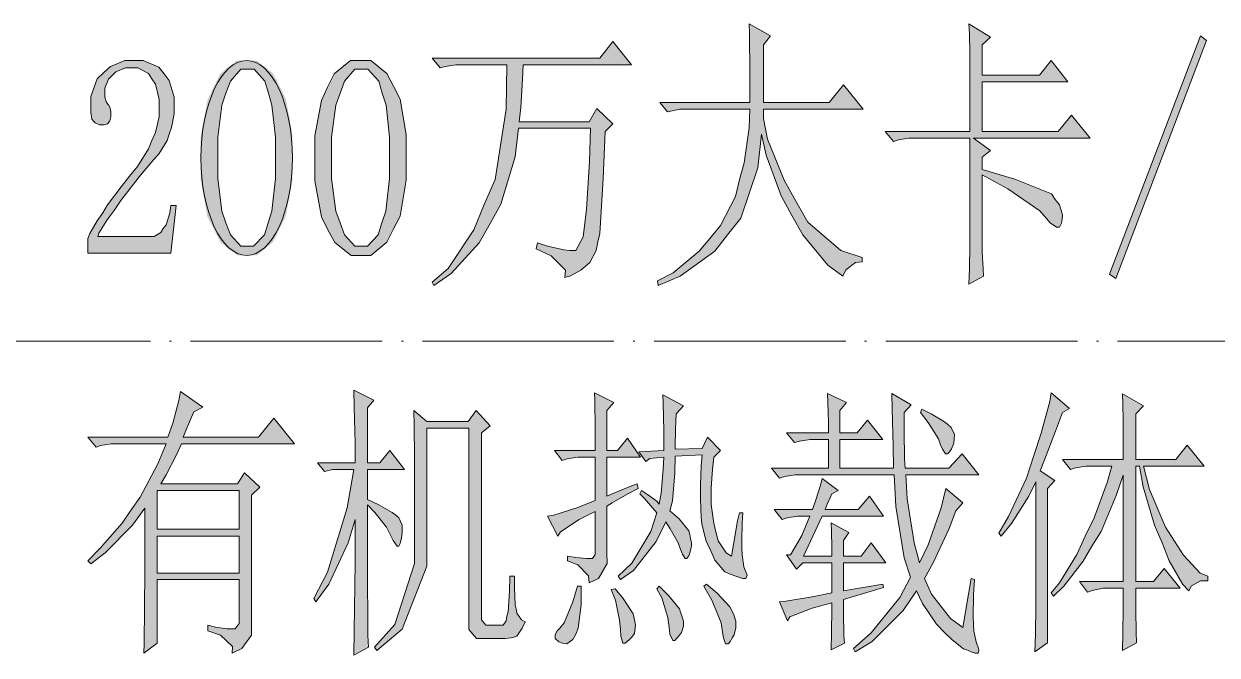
# Model space of a CAD drawing. Header units: millimetres. Extents: x 261 to 114907, y 32 to 1998430.
# Drawn here: x 70675 to 71921, y 1984994 to 1985653 of the extents above; entities that cross this region are included whole.
import ezdxf

# ---------------------------------------------------------------- set-up
doc = ezdxf.new("R2010")
doc.units = ezdxf.units.MM

msp = doc.modelspace()

# ---------------------------------------------------------------- hatches: boundary and pattern name
h = msp.add_hatch(color=0)
h.dxf.hatch_style = 2
h.paths.add_polyline_path([(71433.4, 1985570.8), (71433.4, 1985601.4), (71433, 1985642.7), (71432.5, 1985653.1), (71454.9, 1985640.6), (71447.6, 1985631.1), (71447.6, 1985570.8), (71516.1, 1985570.8), (71531.2, 1985589.3), (71551.5, 1985563.9), (71447.6, 1985563.9), (71447.6, 1985554.4), (71451.9, 1985532.8), (71469.1, 1985489.8), (71481.2, 1985467.8), (71493.7, 1985445.8), (71528.2, 1985416.5), (71550.6, 1985409.2), (71550.6, 1985404.4), (71543.7, 1985404), (71533.4, 1985396.2), (71530.3, 1985389.4), (71514.8, 1985401), (71488.5, 1985432.9), (71477.3, 1985453.1), (71466.1, 1985473.4), (71450.2, 1985516), (71445.4, 1985538), (71441.6, 1985502.7), (71423.9, 1985450.1), (71410.1, 1985432.9), (71396.8, 1985415.6), (71360.6, 1985389.4), (71337.7, 1985379.9), (71336.9, 1985384.6), (71353.2, 1985393.2), (71380.4, 1985415.6), (71391.6, 1985429), (71402.8, 1985442.4), (71418.3, 1985472.9), (71422.6, 1985490.6), (71427.3, 1985507.9), (71432.5, 1985544.5), (71433.4, 1985563.9), (71360.1, 1985563.9), (71347.2, 1985561.3), (71339.4, 1985570.8)])
h = msp.add_hatch(color=0)
h.dxf.hatch_style = 2
h.paths.add_polyline_path([(71662.2, 1985381.2), (71662.6, 1985397.1), (71663.1, 1985422.1), (71663.1, 1985431.1), (71663.1, 1985533.7), (71605.3, 1985533.7), (71599.3, 1985533.7), (71588.5, 1985532), (71583.3, 1985530.3), (71574.7, 1985540.6), (71663.1, 1985540.6), (71663.1, 1985613.9), (71663.1, 1985622.9), (71662.6, 1985642.7), (71662.2, 1985653.1), (71684.6, 1985639.3), (71676, 1985631.1), (71676, 1985599.6), (71735.9, 1985599.6), (71748, 1985614.7), (71765.6, 1985592.7), (71676, 1985592.7), (71676, 1985540.6), (71755.3, 1985540.6), (71769.1, 1985557.8), (71788.9, 1985533.7), (71666.9, 1985533.7), (71684.6, 1985520.8), (71676, 1985513.9), (71676, 1985501), (71710, 1985491), (71748.4, 1985475.5), (71752.3, 1985469.5), (71756.6, 1985463.9), (71760, 1985453.6), (71759.6, 1985449.2), (71758.7, 1985444.9), (71756.6, 1985440.6), (71755.3, 1985440.6), (71753.6, 1985440.6), (71747.1, 1985445.4), (71743.2, 1985449.7), (71736.3, 1985457.9), (71702.7, 1985480.7), (71676, 1985495.4), (71676, 1985425.5), (71676, 1985414.8), (71676.9, 1985397.1), (71677.3, 1985389.4)])
h = msp.add_hatch(color=0)
h.dxf.hatch_style = 2
h.paths.add_polyline_path([(71815.6, 1985387.2), (71809.1, 1985391.5), (71903.9, 1985640.6), (71910.4, 1985635.8)])
h = msp.add_hatch(color=0)
h.dxf.hatch_style = 2
h.paths.add_polyline_path([(71282.1, 1985540.6), (71280, 1985491.5), (71276.5, 1985434.2), (71274.4, 1985425.5), (71272.7, 1985416.5), (71266.2, 1985404), (71261.4, 1985399.7), (71256.7, 1985395.8), (71245.9, 1985389.8), (71239.9, 1985388.1), (71240.8, 1985395.8), (71225.7, 1985410.9), (71210.2, 1985418.2), (71211.5, 1985424.3), (71221.8, 1985420.8), (71239, 1985416.9), (71245.1, 1985416.5), (71251.5, 1985416.5), (71259.3, 1985430.7), (71261, 1985444.9), (71262.7, 1985459.6), (71265.8, 1985509.1), (71267, 1985544.1), (71191.6, 1985544.1), (71188.2, 1985514.3), (71173.1, 1985464.8), (71161.9, 1985444.5), (71150.7, 1985424.3), (71121.4, 1985392.4), (71103.3, 1985379.9), (71101.6, 1985383.3), (71118, 1985397.5), (71145.1, 1985438), (71155.9, 1985464.3), (71167.1, 1985490.6), (71178.7, 1985563.9), (71179.6, 1985610.4), (71132.2, 1985610.4), (71126.1, 1985610.4), (71114.9, 1985608.7), (71109.8, 1985607), (71101.6, 1985617.3), (71276.5, 1985617.3), (71290.3, 1985634.5), (71309.7, 1985610.4), (71196.4, 1985610.4), (71195.9, 1985595.3), (71194.2, 1985565.6), (71192.5, 1985550.9), (71265.3, 1985550.9), (71273.5, 1985564.7), (71290.3, 1985548.8)])
h = msp.add_hatch(color=0)
h.dxf.hatch_style = 2
h.paths.add_polyline_path([(70816.3, 1985563.9), (70816.3, 1985574.2), (70812.4, 1985590.2), (70808.6, 1985595.8), (70805.1, 1985601.4), (70793.9, 1985607), (70786.6, 1985607), (70781, 1985607), (70771.1, 1985603.1), (70767.2, 1985599.2), (70763.3, 1985595.3), (70759.4, 1985585.8), (70759.4, 1985580.2), (70759.4, 1985576.4), (70761.2, 1985570.8), (70763.3, 1985568.6), (70764.6, 1985566), (70765.9, 1985561.3), (70765.9, 1985559.1), (70765.9, 1985556.1), (70764.6, 1985551.8), (70763.7, 1985550.5), (70762.4, 1985548.8), (70759, 1985547.5), (70756.8, 1985547.5), (70753.8, 1985547.5), (70749.5, 1985549.7), (70747.8, 1985551.4), (70746.1, 1985553.5), (70744.8, 1985560.4), (70744.8, 1985564.7), (70744.8, 1985577.2), (70751.7, 1985595.8), (70758.6, 1985602.2), (70765.5, 1985608.7), (70780.5, 1985614.7), (70788.3, 1985614.7), (70799.5, 1985614.7), (70815.9, 1985607.8), (70821.5, 1985600.9), (70826.7, 1985594), (70831.8, 1985576.4), (70831.8, 1985566), (70831.8, 1985559.1), (70829.2, 1985544.9), (70826.7, 1985538), (70824.5, 1985531.1), (70816.3, 1985517.8), (70810.7, 1985511.3), (70796.9, 1985494.9), (70776.2, 1985468.6), (70769.3, 1985458.3), (70762, 1985448.4), (70753.4, 1985434.6), (70752.1, 1985431.1), (70806.8, 1985431.1), (70811.1, 1985431.1), (70818, 1985435), (70820.6, 1985439.3), (70823.6, 1985443.2), (70827.5, 1985455.7), (70828.4, 1985463.5), (70834, 1985463.5), (70828.4, 1985413.5), (70741.8, 1985413.5), (70741.8, 1985429), (70743.9, 1985434.2), (70751.7, 1985447.5), (70757.3, 1985455.7), (70762.4, 1985463.9), (70776.7, 1985482.9), (70785.3, 1985494.1), (70793.5, 1985504), (70805.1, 1985522.5), (70808.6, 1985531.1), (70812.4, 1985539.7), (70816.3, 1985556.1)])
h = msp.add_hatch(color=0)
h.paths.add_polyline_path([(70908.1, 1985411.3), (70897.8, 1985411.3), (70880.5, 1985424.7), (70873.6, 1985438), (70866.7, 1985451.4), (70859.8, 1985489.3), (70859.8, 1985513.9), (70859.8, 1985536.3), (70866.7, 1985572.9), (70873.2, 1985587.1), (70880.1, 1985600.9), (70897.3, 1985614.7), (70908.1, 1985614.7), (70918.4, 1985614.7), (70935.2, 1985601.4), (70942.1, 1985588), (70948.6, 1985574.6), (70955.5, 1985537.6), (70955.5, 1985513.9), (70955.5, 1985489.8), (70948.6, 1985452.3), (70942.1, 1985438.9), (70935.2, 1985425.1), (70918.4, 1985411.3)])
h.paths.add_polyline_path([(70908.1, 1985605.7), (70901.6, 1985605.7), (70890.9, 1985593.2), (70886.1, 1985580.7), (70881.8, 1985568.2), (70877.5, 1985534.6), (70877.5, 1985513.9), (70877.5, 1985491.5), (70881.8, 1985457.4), (70886.1, 1985445.4), (70890.9, 1985432.9), (70901.6, 1985420.8), (70908.1, 1985420.8), (70915, 1985420.8), (70926.2, 1985432.9), (70930.1, 1985445.4), (70933.9, 1985457.4), (70937.8, 1985491.5), (70937.8, 1985513.9), (70937.8, 1985534.6), (70933.9, 1985568.2), (70930.5, 1985580.7), (70926.6, 1985593.2), (70915.4, 1985605.7)])
h = msp.add_hatch(color=0)
h.paths.add_polyline_path([(71027, 1985411.3), (71016.7, 1985411.3), (70999.9, 1985424.7), (70992.6, 1985438), (70985.7, 1985451.4), (70978.8, 1985489.3), (70978.8, 1985513.9), (70978.8, 1985536.3), (70985.7, 1985572.9), (70992.1, 1985587.1), (70999, 1985600.9), (71016.3, 1985614.7), (71027, 1985614.7), (71037.4, 1985614.7), (71054.2, 1985601.4), (71061.1, 1985588), (71068, 1985574.6), (71074.4, 1985537.6), (71074.4, 1985513.9), (71074.4, 1985489.8), (71068, 1985452.3), (71061.1, 1985438.9), (71054.2, 1985425.1), (71037.4, 1985411.3)])
h.paths.add_polyline_path([(71027, 1985605.7), (71020.6, 1985605.7), (71009.8, 1985593.2), (71005.5, 1985580.7), (71000.7, 1985568.2), (70996.4, 1985534.6), (70996.4, 1985513.9), (70996.4, 1985491.5), (71000.7, 1985457.4), (71005.5, 1985445.4), (71009.8, 1985432.9), (71020.6, 1985420.8), (71027, 1985420.8), (71033.9, 1985420.8), (71045.1, 1985432.9), (71049, 1985445.4), (71052.9, 1985457.4), (71056.8, 1985491.5), (71056.8, 1985513.9), (71056.8, 1985534.6), (71053.3, 1985568.2), (71049.4, 1985580.7), (71045.6, 1985593.2), (71034.4, 1985605.7)])
h = msp.add_hatch(color=0)
h.paths.add_polyline_path([(70867.2, 1985025.2), (70875.3, 1985023.1), (70887.4, 1985021.3), (70891.7, 1985021.3), (70895.6, 1985021.3), (70899.9, 1985026.9), (70899.9, 1985032.1), (70899.9, 1985072.6), (70814.2, 1985072.6), (70814.2, 1985006.3), (70800.4, 1984995.9), (70800.8, 1985005.8), (70801.2, 1985081.2), (70801.2, 1985147.2), (70788.3, 1985129.5), (70759.9, 1985100.6), (70744.8, 1985089), (70741.8, 1985092.4), (70754.7, 1985105.4), (70777.5, 1985131.7), (70787, 1985145.5), (70796.5, 1985158.8), (70815, 1985193.7), (70823.6, 1985214.4), (70772.4, 1985214.4), (70766.3, 1985214.4), (70755.1, 1985212.7), (70750.4, 1985211), (70741.8, 1985221.3), (70825.4, 1985221.3), (70830.5, 1985235.9), (70837, 1985259.6), (70838.7, 1985269.1), (70862, 1985252.8), (70852.5, 1985248), (70849.1, 1985239.8), (70843.5, 1985226.5), (70841.3, 1985221.3), (70920.2, 1985221.3), (70936.1, 1985241.1), (70957.6, 1985214.4), (70839.6, 1985214.4), (70834.4, 1985202.8), (70823.6, 1985182.1), (70818, 1985172.6), (70898.2, 1985172.6), (70905.5, 1985184.2), (70921.5, 1985169.2), (70912.8, 1985161), (70912.8, 1985023.9), (70912.8, 1985014.5), (70902.5, 1985000.7), (70892.6, 1984995.9), (70893, 1985002.8), (70880.5, 1985014.5), (70867.2, 1985019.2)])
h.paths.add_polyline_path([(70814.2, 1985165.7), (70814.2, 1985125.2), (70899.9, 1985125.2), (70899.9, 1985165.7)])
h.paths.add_polyline_path([(70814.2, 1985117.9), (70814.2, 1985079.5), (70899.9, 1985079.5), (70899.9, 1985117.9)])
h = msp.add_hatch(color=0)
h.dxf.hatch_style = 2
h.paths.add_polyline_path([(71033.9, 1985150.6), (71033.9, 1985089), (71034.4, 1985014.5), (71034.8, 1985002), (71019.7, 1984993.8), (71020.1, 1985019.2), (71021, 1985090.3), (71021, 1985135.5), (71013.7, 1985111), (70993.4, 1985067.9), (70980.1, 1985049.4), (70977.9, 1985052.8), (70992.1, 1985080.4), (71012.8, 1985147.6), (71019.7, 1985187.7), (70997.7, 1985187.7), (70989.1, 1985185.5), (70981.8, 1985194.6), (71021, 1985194.6), (71021, 1985215.3), (71020.1, 1985252.8), (71019.7, 1985270.4), (71040.4, 1985260.1), (71033.9, 1985251.9), (71033.9, 1985194.6), (71046.8, 1985194.6), (71057.2, 1985207.5), (71072.7, 1985187.7), (71033.9, 1985187.7), (71033.9, 1985156.2), (71045.1, 1985151.1), (71059.8, 1985142.9), (71063.2, 1985140.3), (71066.7, 1985137.3), (71070.1, 1985129.5), (71070.1, 1985125.2), (71070.1, 1985122.2), (71069.3, 1985116.1), (71068.8, 1985113.6), (71068, 1985110.5), (71066.7, 1985107.5), (71064.9, 1985107.5), (71060.6, 1985113.6), (71058.1, 1985119.2), (71053.7, 1985127.4), (71041.7, 1985142.9)])
h = msp.add_hatch(color=0)
h.dxf.hatch_style = 2
h.paths.add_polyline_path([(71271.8, 1985207.5), (71271.8, 1985229.9), (71271.4, 1985260.5), (71270.9, 1985267.8), (71291.2, 1985257.5), (71283.9, 1985249.3), (71283.9, 1985207.5), (71295.1, 1985207.5), (71305.4, 1985220.4), (71319.2, 1985200.6), (71283.9, 1985200.6), (71283.9, 1985159.7), (71289.5, 1985162.3), (71305.4, 1985168.7), (71315.7, 1985172.6), (71316.6, 1985167.9), (71305.8, 1985162.3), (71289.5, 1985152.8), (71283.9, 1985149.3), (71283.9, 1985100.6), (71284.3, 1985089.4), (71275.2, 1985073.9), (71265.3, 1985069.2), (71264.9, 1985076.5), (71253.7, 1985088.1), (71242.9, 1985092.4), (71242.9, 1985097.2), (71251.5, 1985095.9), (71262.7, 1985094.6), (71265.8, 1985094.6), (71268.8, 1985094.6), (71271.8, 1985098.9), (71271.8, 1985102.8), (71271.8, 1985143.7), (71255, 1985135.5), (71235.6, 1985122.6), (71232.6, 1985117.9), (71221.8, 1985139), (71228.7, 1985139.8), (71253.7, 1985148), (71271.8, 1985155.4), (71271.8, 1985200.6), (71259.7, 1985200.6), (71253.7, 1985200.6), (71242.5, 1985198.9), (71237.3, 1985197.2), (71229.1, 1985207.5)])
h = msp.add_hatch(color=0)
h.dxf.hatch_style = 2
h.paths.add_polyline_path([(71317.5, 1985206.2), (71343.3, 1985207.5), (71343.3, 1985227.8), (71342.9, 1985257.1), (71342.5, 1985265.7), (71364, 1985254), (71356.2, 1985245.9), (71355.8, 1985229.9), (71355.4, 1985211.4), (71355.4, 1985208.8), (71383.4, 1985209.7), (71389, 1985221.3), (71402.8, 1985207.5), (71395.5, 1985200.6), (71394.2, 1985188.1), (71392.9, 1985168.3), (71392.9, 1985161), (71392.9, 1985151.1), (71395.5, 1985131.7), (71397.6, 1985122.6), (71400.2, 1985113.1), (71408.4, 1985100.6), (71414, 1985097.2), (71416.6, 1985111.4), (71420.5, 1985134.2), (71422.6, 1985142.4), (71426.1, 1985142.4), (71425.2, 1985131.2), (71424.8, 1985113.1), (71424.8, 1985105.8), (71425.2, 1985098.5), (71426.9, 1985086), (71429.1, 1985080.8), (71430.4, 1985077.4), (71429.1, 1985073.9), (71426.1, 1985073.9), (71418.7, 1985076.1), (71412.7, 1985078.2), (71407.1, 1985080.8), (71396.8, 1985092.9), (71392.4, 1985102.8), (71387.7, 1985112.7), (71383, 1985130.4), (71382.5, 1985138.1), (71382.1, 1985146.3), (71381.7, 1985157.9), (71381.7, 1985162.3), (71381.7, 1985171.3), (71382.5, 1985191.6), (71383.4, 1985202.8), (71355.4, 1985201.5), (71355, 1985183.8), (71352.4, 1985154.9), (71349.8, 1985144.6), (71359.3, 1985136), (71369.6, 1985123.5), (71370.5, 1985119.6), (71371.3, 1985115.7), (71372.2, 1985111), (71372.2, 1985109.7), (71372.2, 1985108), (71371.3, 1985103.2), (71370.5, 1985100.6), (71369.6, 1985097.6), (71367.5, 1985094.6), (71365.7, 1985094.6), (71363.1, 1985099.3), (71361, 1985104.1), (71358.4, 1985111), (71350.2, 1985125.6), (71345.5, 1985133), (71335.6, 1985112.3), (71311.9, 1985082.1), (71298.1, 1985072.6), (71295.9, 1985076.1), (71310.1, 1985089.9), (71330, 1985123), (71336, 1985142.4), (71331.7, 1985147.6), (71323.1, 1985157.5), (71318.3, 1985162.3), (71320.1, 1985165.7), (71326.5, 1985161.4), (71336, 1985154.5), (71338.6, 1985151.5), (71340.7, 1985163.1), (71342.9, 1985187.7), (71343.3, 1985200.6), (71328.7, 1985199.3), (71324.8, 1985195.9)])
h = msp.add_hatch(color=0)
h.dxf.hatch_style = 2
h.paths.add_polyline_path([(71514.4, 1985267), (71534.2, 1985257.5), (71527.3, 1985249.3), (71527.3, 1985226), (71545.4, 1985226), (71556.2, 1985239), (71572.1, 1985219.1), (71527.3, 1985219.1), (71527.3, 1985189), (71583.3, 1985189), (71582.9, 1985212.2), (71582, 1985251), (71581.6, 1985267), (71601.9, 1985255.3), (71594.5, 1985247.1), (71594.5, 1985227.8), (71595, 1985198.9), (71595.4, 1985189), (71641.1, 1985189), (71654.9, 1985204.1), (71672.5, 1985182.1), (71596.3, 1985182.1), (71597.6, 1985157.1), (71604.9, 1985111), (71610.5, 1985090.3), (71619.5, 1985108.8), (71633.3, 1985147.6), (71638.1, 1985167.9), (71655.7, 1985152.8), (71648.4, 1985144.6), (71641.5, 1985126.1), (71625.1, 1985090.7), (71615.7, 1985073.9), (71623, 1985057.5), (71642.8, 1985032.1), (71655.7, 1985022.6), (71664.4, 1985073.9), (71667.8, 1985072.6), (71666.9, 1985057.1), (71666.5, 1985033.8), (71666.9, 1985026.1), (71667.4, 1985018.8), (71670, 1985006.3), (71671.7, 1985002), (71672.5, 1984998.9), (71671.7, 1984995.9), (71670, 1984995.9), (71668.7, 1984995.9), (71664.4, 1984997.2), (71660.5, 1984998.9), (71656.6, 1985000.2), (71644.5, 1985009.7), (71636.3, 1985017.9), (71628.2, 1985026.1), (71613.5, 1985047.6), (71607.5, 1985061), (71593.3, 1985040.3), (71560.9, 1985008), (71543.3, 1984997.2), (71541.5, 1985000.7), (71560.1, 1985017), (71589.8, 1985054.1), (71601, 1985075.2), (71594.5, 1985095.5), (71585.9, 1985148.9), (71584.2, 1985182.1), (71486.8, 1985182.1), (71480.8, 1985182.1), (71469.6, 1985180.4), (71464.4, 1985178.6), (71455.8, 1985189), (71515.3, 1985189), (71515.3, 1985219.1), (71502.3, 1985219.1), (71496.3, 1985219.1), (71485.1, 1985217.4), (71479.9, 1985215.7), (71471.7, 1985226), (71515.3, 1985226), (71515.3, 1985237.2), (71514.8, 1985257.5)])
h = msp.add_hatch(color=0)
h.dxf.hatch_style = 2
h.paths.add_polyline_path([(71731.1, 1984997.2), (71731.6, 1985015.7), (71732, 1985044.6), (71732, 1985055.4), (71732, 1985174.8), (71724.7, 1985159.7), (71706.6, 1985131.2), (71695.8, 1985117.9), (71693.2, 1985121.3), (71703.6, 1985138.6), (71722.1, 1985178.6), (71729.9, 1985202.3), (71737.6, 1985225.6), (71746.7, 1985258.8), (71748, 1985267.8), (71767.3, 1985251.5), (71760, 1985247.1), (71752.7, 1985227.8), (71741.1, 1985197.6), (71736.7, 1985186.4), (71751.8, 1985176), (71744.1, 1985167.9), (71744.1, 1985006.7)])
h = msp.add_hatch(color=0)
h.dxf.hatch_style = 2
h.paths.add_polyline_path([(71836.3, 1985051.9), (71836.3, 1985040.7), (71836.7, 1985017.9), (71837.2, 1985006.7), (71822.5, 1984998.5), (71822.9, 1985017), (71823.4, 1985042), (71823.4, 1985048.1), (71823.4, 1985063.6), (71808.3, 1985063.6), (71802.2, 1985063.6), (71791, 1985061.4), (71785.9, 1985059.7), (71777.7, 1985070.5), (71823.4, 1985070.5), (71823.4, 1985181.6), (71816, 1985160.5), (71800.1, 1985123), (71790.6, 1985107.5), (71781.6, 1985092), (71761.3, 1985065.7), (71750.5, 1985055.4), (71748, 1985058.8), (71756.6, 1985069.2), (71774.7, 1985098.9), (71783.7, 1985117.9), (71792.8, 1985137.3), (71806.6, 1985173.9), (71811.3, 1985191.1), (71790.6, 1985191.1), (71784.6, 1985191.1), (71773.4, 1985189.4), (71768.2, 1985187.7), (71760, 1985198), (71823.4, 1985198), (71823.4, 1985232.9), (71823.4, 1985239), (71822.9, 1985255.8), (71822.5, 1985266.5), (71844.5, 1985254), (71836.3, 1985245.9), (71836.3, 1985198), (71878.1, 1985198), (71890.2, 1985213.1), (71907.8, 1985191.1), (71844.5, 1985191.1), (71850.9, 1985166.6), (71867.3, 1985127.4), (71876.8, 1985112.7), (71886.3, 1985098.1), (71903.5, 1985079.5), (71911.7, 1985076.1), (71911.7, 1985071.3), (71903.9, 1985071.3), (71894.5, 1985066.2), (71891.9, 1985061), (71885.4, 1985067.5), (71871.2, 1985092.4), (71863.9, 1985111), (71856.1, 1985129.5), (71844, 1985169.6), (71840.2, 1985191.1), (71836.3, 1985191.1), (71836.3, 1985070.5), (71854.8, 1985070.5), (71866, 1985084.3), (71882.8, 1985063.6), (71836.3, 1985063.6)])
h = msp.add_hatch(color=0)
h.dxf.hatch_style = 2
h.paths.add_polyline_path([(71613.1, 1985250.6), (71622.6, 1985245.9), (71635.5, 1985238.1), (71639.8, 1985235.1), (71643.7, 1985231.6), (71647.1, 1985224.3), (71646.7, 1985219.6), (71646.3, 1985215.3), (71644.1, 1985209.2), (71642.8, 1985207.5), (71641.5, 1985205.8), (71639.8, 1985204.1), (71637.6, 1985204.1), (71634.6, 1985208.8), (71632.5, 1985213.5), (71630.3, 1985219.6), (71619.5, 1985236.8), (71611.4, 1985247.1)])
h = msp.add_hatch(color=0)
h.dxf.hatch_style = 2
h.paths.add_polyline_path([(71096, 1985230.8), (71096, 1985129.5), (71096, 1985086.8), (71070.1, 1985020.9), (71043.8, 1984998.5), (71041.2, 1985002), (71062.4, 1985025.7), (71083, 1985089.4), (71083, 1985129.5), (71083, 1985185.5), (71083, 1985201), (71082.6, 1985233.4), (71082.2, 1985249.3), (71096, 1985237.7), (71139.1, 1985237.7), (71147.3, 1985249.3), (71161.9, 1985233.4), (71152.9, 1985226), (71152.9, 1985036.9), (71152.9, 1985030.8), (71157.6, 1985025.2), (71161.9, 1985025.2), (71173.1, 1985025.2), (71175.7, 1985025.2), (71178.7, 1985029.5), (71179.6, 1985034.3), (71180.9, 1985039), (71182.2, 1985060.1), (71182.6, 1985076.1), (71187.3, 1985076.1), (71187.3, 1985063.6), (71188.2, 1985046.3), (71189.1, 1985042), (71189.9, 1985037.7), (71194.7, 1985030.8), (71198.5, 1985028.7), (71195.5, 1985021.8), (71189.9, 1985013.6), (71186.9, 1985012.7), (71183.9, 1985011.9), (71177.8, 1985011), (71175.3, 1985011), (71155.4, 1985011), (71147.7, 1985011), (71139.9, 1985020.5), (71139.9, 1985029.5), (71139.9, 1985230.8)])
h = msp.add_hatch(color=0)
h.dxf.hatch_style = 2
h.paths.add_polyline_path([(71464.4, 1985049.4), (71470.9, 1985050.2), (71498.5, 1985054.5), (71519.1, 1985058.8), (71519.1, 1985090.3), (71488.5, 1985090.3), (71482.1, 1985083.4), (71471.7, 1985098.5), (71475.6, 1985098.5), (71487.7, 1985118.7), (71495.9, 1985139), (71488.5, 1985139), (71482.9, 1985139), (71472.2, 1985137.3), (71467, 1985135.5), (71458.8, 1985145.9), (71498.9, 1985145.9), (71502.3, 1985155.8), (71507.5, 1985172.2), (71508.8, 1985178.2), (71525.6, 1985165.7), (71519.1, 1985162.3), (71517.8, 1985159.7), (71514, 1985151.5), (71511.8, 1985145.9), (71546.3, 1985145.9), (71558.3, 1985159.7), (71573, 1985139), (71508.8, 1985139), (71489.4, 1985097.2), (71519.1, 1985097.2), (71519.1, 1985105.8), (71518.7, 1985123.5), (71518.3, 1985132.1), (71536.8, 1985121.8), (71531.2, 1985113.6), (71531.2, 1985097.2), (71549.7, 1985097.2), (71560.1, 1985111), (71575.2, 1985090.3), (71531.2, 1985090.3), (71531.2, 1985061), (71572.1, 1985067.9), (71573, 1985064.4), (71531.2, 1985051.9), (71531.2, 1985037.3), (71531.6, 1985014.5), (71532.1, 1985006.3), (71518.3, 1984999.4), (71518.7, 1985017.5), (71519.1, 1985042), (71519.1, 1985048.5), (71498.5, 1985042.9), (71475.2, 1985033.8), (71472.6, 1985029.5)])
h = msp.add_hatch(color=0)
h.dxf.hatch_style = 2
h.paths.add_polyline_path([(71253.3, 1985065.7), (71257.1, 1985065.7), (71257.1, 1985046.3), (71254.1, 1985021.8), (71251.5, 1985015.7), (71248.5, 1985010.1), (71242.1, 1985005.4), (71237.7, 1985006.3), (71233.9, 1985007.6), (71230, 1985011), (71230, 1985013.6), (71230, 1985015.3), (71232.1, 1985019.2), (71234.7, 1985021.8), (71239.5, 1985027.4), (71248.5, 1985049.4)])
h = msp.add_hatch(color=0)
h.dxf.hatch_style = 2
h.paths.add_polyline_path([(71292.5, 1985063.1), (71301.1, 1985052.8), (71311.4, 1985036.9), (71312.7, 1985030.8), (71314, 1985025.2), (71312.7, 1985016.2), (71310.1, 1985012.7), (71307.1, 1985009.7), (71303.2, 1985006.3), (71300.7, 1985006.3), (71298.5, 1985013.6), (71298.1, 1985020.5), (71297.2, 1985030.4), (71292.9, 1985051.1), (71288.6, 1985062.3)])
h = msp.add_hatch(color=0)
h.dxf.hatch_style = 2
h.paths.add_polyline_path([(71338.6, 1985065.7), (71348.5, 1985055.8), (71359.7, 1985042), (71361, 1985038.6), (71362.3, 1985034.7), (71364, 1985029.1), (71364, 1985027.4), (71364, 1985023.9), (71361.9, 1985017.5), (71359.7, 1985014.5), (71357.5, 1985011.9), (71355, 1985008.9), (71352.8, 1985008.9), (71349.8, 1985015.7), (71348.9, 1985022.6), (71347.6, 1985033), (71341.2, 1985053.7), (71336, 1985063.1)])
h = msp.add_hatch(color=0)
h.dxf.hatch_style = 2
h.paths.add_polyline_path([(71385.1, 1985065.7), (71388.1, 1985067.9), (71399.3, 1985058.4), (71412.3, 1985044.2), (71414.4, 1985040.3), (71416.6, 1985036), (71418.7, 1985029.1), (71418.7, 1985026.1), (71418.7, 1985022.2), (71417, 1985014.9), (71414.9, 1985011.9), (71413.1, 1985008.4), (71410.5, 1985005.4), (71409.3, 1985005.4), (71408, 1985005.4), (71405.8, 1985011.9), (71404.9, 1985017.9), (71403.2, 1985027.4), (71393.7, 1985051.1)])

# ---------------------------------------------------------------- linework, layer by layer
at = {"color": 0, "lineweight": 0}
for points in [[(71433.4, 1985570.8), (71433.4, 1985601.4), (71433, 1985642.7), (71432.5, 1985653.1), (71454.9, 1985640.6), (71447.6, 1985631.1), (71447.6, 1985570.8), (71516.1, 1985570.8), (71531.2, 1985589.3), (71551.5, 1985563.9), (71447.6, 1985563.9), (71447.6, 1985554.4), (71451.9, 1985532.8), (71469.1, 1985489.8), (71481.2, 1985467.8), (71493.7, 1985445.8), (71528.2, 1985416.5), (71550.6, 1985409.2), (71550.6, 1985404.4), (71543.7, 1985404), (71533.4, 1985396.2), (71530.3, 1985389.4), (71514.8, 1985401), (71488.5, 1985432.9), (71477.3, 1985453.1), (71466.1, 1985473.4), (71450.2, 1985516), (71445.4, 1985538), (71441.6, 1985502.7), (71423.9, 1985450.1), (71410.1, 1985432.9), (71396.8, 1985415.6), (71360.6, 1985389.4), (71337.7, 1985379.9), (71336.9, 1985384.6), (71353.2, 1985393.2), (71380.4, 1985415.6), (71391.6, 1985429), (71402.8, 1985442.4), (71418.3, 1985472.9), (71422.6, 1985490.6), (71427.3, 1985507.9), (71432.5, 1985544.5), (71433.4, 1985563.9), (71360.1, 1985563.9), (71347.2, 1985561.3), (71339.4, 1985570.8)], [(71662.2, 1985381.2), (71662.6, 1985397.1), (71663.1, 1985422.1), (71663.1, 1985431.1), (71663.1, 1985533.7), (71605.3, 1985533.7), (71599.3, 1985533.7), (71588.5, 1985532), (71583.3, 1985530.3), (71574.7, 1985540.6), (71663.1, 1985540.6), (71663.1, 1985613.9), (71663.1, 1985622.9), (71662.6, 1985642.7), (71662.2, 1985653.1), (71684.6, 1985639.3), (71676, 1985631.1), (71676, 1985599.6), (71735.9, 1985599.6), (71748, 1985614.7), (71765.6, 1985592.7), (71676, 1985592.7), (71676, 1985540.6), (71755.3, 1985540.6), (71769.1, 1985557.8), (71788.9, 1985533.7), (71666.9, 1985533.7), (71684.6, 1985520.8), (71676, 1985513.9), (71676, 1985501), (71710, 1985491), (71748.4, 1985475.5), (71752.3, 1985469.5), (71756.6, 1985463.9), (71760, 1985453.6), (71759.6, 1985449.2), (71758.7, 1985444.9), (71756.6, 1985440.6), (71755.3, 1985440.6), (71753.6, 1985440.6), (71747.1, 1985445.4), (71743.2, 1985449.7), (71736.3, 1985457.9), (71702.7, 1985480.7), (71676, 1985495.4), (71676, 1985425.5), (71676, 1985414.8), (71676.9, 1985397.1), (71677.3, 1985389.4)], [(71815.6, 1985387.2), (71809.1, 1985391.5), (71903.9, 1985640.6), (71910.4, 1985635.8)], [(71282.1, 1985540.6), (71280, 1985491.5), (71276.5, 1985434.2), (71274.4, 1985425.5), (71272.7, 1985416.5), (71266.2, 1985404), (71261.4, 1985399.7), (71256.7, 1985395.8), (71245.9, 1985389.8), (71239.9, 1985388.1), (71240.8, 1985395.8), (71225.7, 1985410.9), (71210.2, 1985418.2), (71211.5, 1985424.3), (71221.8, 1985420.8), (71239, 1985416.9), (71245.1, 1985416.5), (71251.5, 1985416.5), (71259.3, 1985430.7), (71261, 1985444.9), (71262.7, 1985459.6), (71265.8, 1985509.1), (71267, 1985544.1), (71191.6, 1985544.1), (71188.2, 1985514.3), (71173.1, 1985464.8), (71161.9, 1985444.5), (71150.7, 1985424.3), (71121.4, 1985392.4), (71103.3, 1985379.9), (71101.6, 1985383.3), (71118, 1985397.5), (71145.1, 1985438), (71155.9, 1985464.3), (71167.1, 1985490.6), (71178.7, 1985563.9), (71179.6, 1985610.4), (71132.2, 1985610.4), (71126.1, 1985610.4), (71114.9, 1985608.7), (71109.8, 1985607), (71101.6, 1985617.3), (71276.5, 1985617.3), (71290.3, 1985634.5), (71309.7, 1985610.4), (71196.4, 1985610.4), (71195.9, 1985595.3), (71194.2, 1985565.6), (71192.5, 1985550.9), (71265.3, 1985550.9), (71273.5, 1985564.7), (71290.3, 1985548.8)], [(70816.3, 1985563.9), (70816.3, 1985574.2), (70812.4, 1985590.2), (70808.6, 1985595.8), (70805.1, 1985601.4), (70793.9, 1985607), (70786.6, 1985607), (70781, 1985607), (70771.1, 1985603.1), (70767.2, 1985599.2), (70763.3, 1985595.3), (70759.4, 1985585.8), (70759.4, 1985580.2), (70759.4, 1985576.4), (70761.2, 1985570.8), (70763.3, 1985568.6), (70764.6, 1985566), (70765.9, 1985561.3), (70765.9, 1985559.1), (70765.9, 1985556.1), (70764.6, 1985551.8), (70763.7, 1985550.5), (70762.4, 1985548.8), (70759, 1985547.5), (70756.8, 1985547.5), (70753.8, 1985547.5), (70749.5, 1985549.7), (70747.8, 1985551.4), (70746.1, 1985553.5), (70744.8, 1985560.4), (70744.8, 1985564.7), (70744.8, 1985577.2), (70751.7, 1985595.8), (70758.6, 1985602.2), (70765.5, 1985608.7), (70780.5, 1985614.7), (70788.3, 1985614.7), (70799.5, 1985614.7), (70815.9, 1985607.8), (70821.5, 1985600.9), (70826.7, 1985594), (70831.8, 1985576.4), (70831.8, 1985566), (70831.8, 1985559.1), (70829.2, 1985544.9), (70826.7, 1985538), (70824.5, 1985531.1), (70816.3, 1985517.8), (70810.7, 1985511.3), (70796.9, 1985494.9), (70776.2, 1985468.6), (70769.3, 1985458.3), (70762, 1985448.4), (70753.4, 1985434.6), (70752.1, 1985431.1), (70806.8, 1985431.1), (70811.1, 1985431.1), (70818, 1985435), (70820.6, 1985439.3), (70823.6, 1985443.2), (70827.5, 1985455.7), (70828.4, 1985463.5), (70834, 1985463.5), (70828.4, 1985413.5), (70741.8, 1985413.5), (70741.8, 1985429), (70743.9, 1985434.2), (70751.7, 1985447.5), (70757.3, 1985455.7), (70762.4, 1985463.9), (70776.7, 1985482.9), (70785.3, 1985494.1), (70793.5, 1985504), (70805.1, 1985522.5), (70808.6, 1985531.1), (70812.4, 1985539.7), (70816.3, 1985556.1)], [(71027, 1985411.3), (71016.7, 1985411.3), (70999.9, 1985424.7), (70992.6, 1985438), (70985.7, 1985451.4), (70978.8, 1985489.3), (70978.8, 1985513.9), (70978.8, 1985536.3), (70985.7, 1985572.9), (70992.1, 1985587.1), (70999, 1985600.9), (71016.3, 1985614.7), (71027, 1985614.7), (71037.4, 1985614.7), (71054.2, 1985601.4), (71061.1, 1985588), (71068, 1985574.6), (71074.4, 1985537.6), (71074.4, 1985513.9), (71074.4, 1985489.8), (71068, 1985452.3), (71061.1, 1985438.9), (71054.2, 1985425.1), (71037.4, 1985411.3)], [(70908.1, 1985605.7), (70901.6, 1985605.7), (70890.9, 1985593.2), (70886.1, 1985580.7), (70881.8, 1985568.2), (70877.5, 1985534.6), (70877.5, 1985513.9), (70877.5, 1985491.5), (70881.8, 1985457.4), (70886.1, 1985445.4), (70890.9, 1985432.9), (70901.6, 1985420.8), (70908.1, 1985420.8), (70915, 1985420.8), (70926.2, 1985432.9), (70930.1, 1985445.4), (70933.9, 1985457.4), (70937.8, 1985491.5), (70937.8, 1985513.9), (70937.8, 1985534.6), (70933.9, 1985568.2), (70930.5, 1985580.7), (70926.6, 1985593.2), (70915.4, 1985605.7)], [(71027, 1985605.7), (71020.6, 1985605.7), (71009.8, 1985593.2), (71005.5, 1985580.7), (71000.7, 1985568.2), (70996.4, 1985534.6), (70996.4, 1985513.9), (70996.4, 1985491.5), (71000.7, 1985457.4), (71005.5, 1985445.4), (71009.8, 1985432.9), (71020.6, 1985420.8), (71027, 1985420.8), (71033.9, 1985420.8), (71045.1, 1985432.9), (71049, 1985445.4), (71052.9, 1985457.4), (71056.8, 1985491.5), (71056.8, 1985513.9), (71056.8, 1985534.6), (71053.3, 1985568.2), (71049.4, 1985580.7), (71045.6, 1985593.2), (71034.4, 1985605.7)], [(70867.2, 1985025.2), (70875.3, 1985023.1), (70887.4, 1985021.3), (70891.7, 1985021.3), (70895.6, 1985021.3), (70899.9, 1985026.9), (70899.9, 1985032.1), (70899.9, 1985072.6), (70814.2, 1985072.6), (70814.2, 1985006.3), (70800.4, 1984995.9), (70800.8, 1985005.8), (70801.2, 1985081.2), (70801.2, 1985147.2), (70788.3, 1985129.5), (70759.9, 1985100.6), (70744.8, 1985089), (70741.8, 1985092.4), (70754.7, 1985105.4), (70777.5, 1985131.7), (70787, 1985145.5), (70796.5, 1985158.8), (70815, 1985193.7), (70823.6, 1985214.4), (70772.4, 1985214.4), (70766.3, 1985214.4), (70755.1, 1985212.7), (70750.4, 1985211), (70741.8, 1985221.3), (70825.4, 1985221.3), (70830.5, 1985235.9), (70837, 1985259.6), (70838.7, 1985269.1), (70862, 1985252.8), (70852.5, 1985248), (70849.1, 1985239.8), (70843.5, 1985226.5), (70841.3, 1985221.3), (70920.2, 1985221.3), (70936.1, 1985241.1), (70957.6, 1985214.4), (70839.6, 1985214.4), (70834.4, 1985202.8), (70823.6, 1985182.1), (70818, 1985172.6), (70898.2, 1985172.6), (70905.5, 1985184.2), (70921.5, 1985169.2), (70912.8, 1985161), (70912.8, 1985023.9), (70912.8, 1985014.5), (70902.5, 1985000.7), (70892.6, 1984995.9), (70893, 1985002.8), (70880.5, 1985014.5), (70867.2, 1985019.2)], [(71033.9, 1985150.6), (71033.9, 1985089), (71034.4, 1985014.5), (71034.8, 1985002), (71019.7, 1984993.8), (71020.1, 1985019.2), (71021, 1985090.3), (71021, 1985135.5), (71013.7, 1985111), (70993.4, 1985067.9), (70980.1, 1985049.4), (70977.9, 1985052.8), (70992.1, 1985080.4), (71012.8, 1985147.6), (71019.7, 1985187.7), (70997.7, 1985187.7), (70989.1, 1985185.5), (70981.8, 1985194.6), (71021, 1985194.6), (71021, 1985215.3), (71020.1, 1985252.8), (71019.7, 1985270.4), (71040.4, 1985260.1), (71033.9, 1985251.9), (71033.9, 1985194.6), (71046.8, 1985194.6), (71057.2, 1985207.5), (71072.7, 1985187.7), (71033.9, 1985187.7), (71033.9, 1985156.2), (71045.1, 1985151.1), (71059.8, 1985142.9), (71063.2, 1985140.3), (71066.7, 1985137.3), (71070.1, 1985129.5), (71070.1, 1985125.2), (71070.1, 1985122.2), (71069.3, 1985116.1), (71068.8, 1985113.6), (71068, 1985110.5), (71066.7, 1985107.5), (71064.9, 1985107.5), (71060.6, 1985113.6), (71058.1, 1985119.2), (71053.7, 1985127.4), (71041.7, 1985142.9)], [(71271.8, 1985207.5), (71271.8, 1985229.9), (71271.4, 1985260.5), (71270.9, 1985267.8), (71291.2, 1985257.5), (71283.9, 1985249.3), (71283.9, 1985207.5), (71295.1, 1985207.5), (71305.4, 1985220.4), (71319.2, 1985200.6), (71283.9, 1985200.6), (71283.9, 1985159.7), (71289.5, 1985162.3), (71305.4, 1985168.7), (71315.7, 1985172.6), (71316.6, 1985167.9), (71305.8, 1985162.3), (71289.5, 1985152.8), (71283.9, 1985149.3), (71283.9, 1985100.6), (71284.3, 1985089.4), (71275.2, 1985073.9), (71265.3, 1985069.2), (71264.9, 1985076.5), (71253.7, 1985088.1), (71242.9, 1985092.4), (71242.9, 1985097.2), (71251.5, 1985095.9), (71262.7, 1985094.6), (71265.8, 1985094.6), (71268.8, 1985094.6), (71271.8, 1985098.9), (71271.8, 1985102.8), (71271.8, 1985143.7), (71255, 1985135.5), (71235.6, 1985122.6), (71232.6, 1985117.9), (71221.8, 1985139), (71228.7, 1985139.8), (71253.7, 1985148), (71271.8, 1985155.4), (71271.8, 1985200.6), (71259.7, 1985200.6), (71253.7, 1985200.6), (71242.5, 1985198.9), (71237.3, 1985197.2), (71229.1, 1985207.5)], [(71317.5, 1985206.2), (71343.3, 1985207.5), (71343.3, 1985227.8), (71342.9, 1985257.1), (71342.5, 1985265.7), (71364, 1985254), (71356.2, 1985245.9), (71355.8, 1985229.9), (71355.4, 1985211.4), (71355.4, 1985208.8), (71383.4, 1985209.7), (71389, 1985221.3), (71402.8, 1985207.5), (71395.5, 1985200.6), (71394.2, 1985188.1), (71392.9, 1985168.3), (71392.9, 1985161), (71392.9, 1985151.1), (71395.5, 1985131.7), (71397.6, 1985122.6), (71400.2, 1985113.1), (71408.4, 1985100.6), (71414, 1985097.2), (71416.6, 1985111.4), (71420.5, 1985134.2), (71422.6, 1985142.4), (71426.1, 1985142.4), (71425.2, 1985131.2), (71424.8, 1985113.1), (71424.8, 1985105.8), (71425.2, 1985098.5), (71426.9, 1985086), (71429.1, 1985080.8), (71430.4, 1985077.4), (71429.1, 1985073.9), (71426.1, 1985073.9), (71418.7, 1985076.1), (71412.7, 1985078.2), (71407.1, 1985080.8), (71396.8, 1985092.9), (71392.4, 1985102.8), (71387.7, 1985112.7), (71383, 1985130.4), (71382.5, 1985138.1), (71382.1, 1985146.3), (71381.7, 1985157.9), (71381.7, 1985162.3), (71381.7, 1985171.3), (71382.5, 1985191.6), (71383.4, 1985202.8), (71355.4, 1985201.5), (71355, 1985183.8), (71352.4, 1985154.9), (71349.8, 1985144.6), (71359.3, 1985136), (71369.6, 1985123.5), (71370.5, 1985119.6), (71371.3, 1985115.7), (71372.2, 1985111), (71372.2, 1985109.7), (71372.2, 1985108), (71371.3, 1985103.2), (71370.5, 1985100.6), (71369.6, 1985097.6), (71367.5, 1985094.6), (71365.7, 1985094.6), (71363.1, 1985099.3), (71361, 1985104.1), (71358.4, 1985111), (71350.2, 1985125.6), (71345.5, 1985133), (71335.6, 1985112.3), (71311.9, 1985082.1), (71298.1, 1985072.6), (71295.9, 1985076.1), (71310.1, 1985089.9), (71330, 1985123), (71336, 1985142.4), (71331.7, 1985147.6), (71323.1, 1985157.5), (71318.3, 1985162.3), (71320.1, 1985165.7), (71326.5, 1985161.4), (71336, 1985154.5), (71338.6, 1985151.5), (71340.7, 1985163.1), (71342.9, 1985187.7), (71343.3, 1985200.6), (71328.7, 1985199.3), (71324.8, 1985195.9)], [(71514.4, 1985267), (71534.2, 1985257.5), (71527.3, 1985249.3), (71527.3, 1985226), (71545.4, 1985226), (71556.2, 1985239), (71572.1, 1985219.1), (71527.3, 1985219.1), (71527.3, 1985189), (71583.3, 1985189), (71582.9, 1985212.2), (71582, 1985251), (71581.6, 1985267), (71601.9, 1985255.3), (71594.5, 1985247.1), (71594.5, 1985227.8), (71595, 1985198.9), (71595.4, 1985189), (71641.1, 1985189), (71654.9, 1985204.1), (71672.5, 1985182.1), (71596.3, 1985182.1), (71597.6, 1985157.1), (71604.9, 1985111), (71610.5, 1985090.3), (71619.5, 1985108.8), (71633.3, 1985147.6), (71638.1, 1985167.9), (71655.7, 1985152.8), (71648.4, 1985144.6), (71641.5, 1985126.1), (71625.1, 1985090.7), (71615.7, 1985073.9), (71623, 1985057.5), (71642.8, 1985032.1), (71655.7, 1985022.6), (71664.4, 1985073.9), (71667.8, 1985072.6), (71666.9, 1985057.1), (71666.5, 1985033.8), (71666.9, 1985026.1), (71667.4, 1985018.8), (71670, 1985006.3), (71671.7, 1985002), (71672.5, 1984998.9), (71671.7, 1984995.9), (71670, 1984995.9), (71668.7, 1984995.9), (71664.4, 1984997.2), (71660.5, 1984998.9), (71656.6, 1985000.2), (71644.5, 1985009.7), (71636.3, 1985017.9), (71628.2, 1985026.1), (71613.5, 1985047.6), (71607.5, 1985061), (71593.3, 1985040.3), (71560.9, 1985008), (71543.3, 1984997.2), (71541.5, 1985000.7), (71560.1, 1985017), (71589.8, 1985054.1), (71601, 1985075.2), (71594.5, 1985095.5), (71585.9, 1985148.9), (71584.2, 1985182.1), (71486.8, 1985182.1), (71480.8, 1985182.1), (71469.6, 1985180.4), (71464.4, 1985178.6), (71455.8, 1985189), (71515.3, 1985189), (71515.3, 1985219.1), (71502.3, 1985219.1), (71496.3, 1985219.1), (71485.1, 1985217.4), (71479.9, 1985215.7), (71471.7, 1985226), (71515.3, 1985226), (71515.3, 1985237.2), (71514.8, 1985257.5)], [(71731.1, 1984997.2), (71731.6, 1985015.7), (71732, 1985044.6), (71732, 1985055.4), (71732, 1985174.8), (71724.7, 1985159.7), (71706.6, 1985131.2), (71695.8, 1985117.9), (71693.2, 1985121.3), (71703.6, 1985138.6), (71722.1, 1985178.6), (71729.9, 1985202.3), (71737.6, 1985225.6), (71746.7, 1985258.8), (71748, 1985267.8), (71767.3, 1985251.5), (71760, 1985247.1), (71752.7, 1985227.8), (71741.1, 1985197.6), (71736.7, 1985186.4), (71751.8, 1985176), (71744.1, 1985167.9), (71744.1, 1985006.7)], [(71836.3, 1985051.9), (71836.3, 1985040.7), (71836.7, 1985017.9), (71837.2, 1985006.7), (71822.5, 1984998.5), (71822.9, 1985017), (71823.4, 1985042), (71823.4, 1985048.1), (71823.4, 1985063.6), (71808.3, 1985063.6), (71802.2, 1985063.6), (71791, 1985061.4), (71785.9, 1985059.7), (71777.7, 1985070.5), (71823.4, 1985070.5), (71823.4, 1985181.6), (71816, 1985160.5), (71800.1, 1985123), (71790.6, 1985107.5), (71781.6, 1985092), (71761.3, 1985065.7), (71750.5, 1985055.4), (71748, 1985058.8), (71756.6, 1985069.2), (71774.7, 1985098.9), (71783.7, 1985117.9), (71792.8, 1985137.3), (71806.6, 1985173.9), (71811.3, 1985191.1), (71790.6, 1985191.1), (71784.6, 1985191.1), (71773.4, 1985189.4), (71768.2, 1985187.7), (71760, 1985198), (71823.4, 1985198), (71823.4, 1985232.9), (71823.4, 1985239), (71822.9, 1985255.8), (71822.5, 1985266.5), (71844.5, 1985254), (71836.3, 1985245.9), (71836.3, 1985198), (71878.1, 1985198), (71890.2, 1985213.1), (71907.8, 1985191.1), (71844.5, 1985191.1), (71850.9, 1985166.6), (71867.3, 1985127.4), (71876.8, 1985112.7), (71886.3, 1985098.1), (71903.5, 1985079.5), (71911.7, 1985076.1), (71911.7, 1985071.3), (71903.9, 1985071.3), (71894.5, 1985066.2), (71891.9, 1985061), (71885.4, 1985067.5), (71871.2, 1985092.4), (71863.9, 1985111), (71856.1, 1985129.5), (71844, 1985169.6), (71840.2, 1985191.1), (71836.3, 1985191.1), (71836.3, 1985070.5), (71854.8, 1985070.5), (71866, 1985084.3), (71882.8, 1985063.6), (71836.3, 1985063.6)], [(71613.1, 1985250.6), (71622.6, 1985245.9), (71635.5, 1985238.1), (71639.8, 1985235.1), (71643.7, 1985231.6), (71647.1, 1985224.3), (71646.7, 1985219.6), (71646.3, 1985215.3), (71644.1, 1985209.2), (71642.8, 1985207.5), (71641.5, 1985205.8), (71639.8, 1985204.1), (71637.6, 1985204.1), (71634.6, 1985208.8), (71632.5, 1985213.5), (71630.3, 1985219.6), (71619.5, 1985236.8), (71611.4, 1985247.1)], [(71096, 1985230.8), (71096, 1985129.5), (71096, 1985086.8), (71070.1, 1985020.9), (71043.8, 1984998.5), (71041.2, 1985002), (71062.4, 1985025.7), (71083, 1985089.4), (71083, 1985129.5), (71083, 1985185.5), (71083, 1985201), (71082.6, 1985233.4), (71082.2, 1985249.3), (71096, 1985237.7), (71139.1, 1985237.7), (71147.3, 1985249.3), (71161.9, 1985233.4), (71152.9, 1985226), (71152.9, 1985036.9), (71152.9, 1985030.8), (71157.6, 1985025.2), (71161.9, 1985025.2), (71173.1, 1985025.2), (71175.7, 1985025.2), (71178.7, 1985029.5), (71179.6, 1985034.3), (71180.9, 1985039), (71182.2, 1985060.1), (71182.6, 1985076.1), (71187.3, 1985076.1), (71187.3, 1985063.6), (71188.2, 1985046.3), (71189.1, 1985042), (71189.9, 1985037.7), (71194.7, 1985030.8), (71198.5, 1985028.7), (71195.5, 1985021.8), (71189.9, 1985013.6), (71186.9, 1985012.7), (71183.9, 1985011.9), (71177.8, 1985011), (71175.3, 1985011), (71155.4, 1985011), (71147.7, 1985011), (71139.9, 1985020.5), (71139.9, 1985029.5), (71139.9, 1985230.8)], [(71464.4, 1985049.4), (71470.9, 1985050.2), (71498.5, 1985054.5), (71519.1, 1985058.8), (71519.1, 1985090.3), (71488.5, 1985090.3), (71482.1, 1985083.4), (71471.7, 1985098.5), (71475.6, 1985098.5), (71487.7, 1985118.7), (71495.9, 1985139), (71488.5, 1985139), (71482.9, 1985139), (71472.2, 1985137.3), (71467, 1985135.5), (71458.8, 1985145.9), (71498.9, 1985145.9), (71502.3, 1985155.8), (71507.5, 1985172.2), (71508.8, 1985178.2), (71525.6, 1985165.7), (71519.1, 1985162.3), (71517.8, 1985159.7), (71514, 1985151.5), (71511.8, 1985145.9), (71546.3, 1985145.9), (71558.3, 1985159.7), (71573, 1985139), (71508.8, 1985139), (71489.4, 1985097.2), (71519.1, 1985097.2), (71519.1, 1985105.8), (71518.7, 1985123.5), (71518.3, 1985132.1), (71536.8, 1985121.8), (71531.2, 1985113.6), (71531.2, 1985097.2), (71549.7, 1985097.2), (71560.1, 1985111), (71575.2, 1985090.3), (71531.2, 1985090.3), (71531.2, 1985061), (71572.1, 1985067.9), (71573, 1985064.4), (71531.2, 1985051.9), (71531.2, 1985037.3), (71531.6, 1985014.5), (71532.1, 1985006.3), (71518.3, 1984999.4), (71518.7, 1985017.5), (71519.1, 1985042), (71519.1, 1985048.5), (71498.5, 1985042.9), (71475.2, 1985033.8), (71472.6, 1985029.5)], [(70814.2, 1985165.7), (70814.2, 1985125.2), (70899.9, 1985125.2), (70899.9, 1985165.7)], [(70814.2, 1985117.9), (70814.2, 1985079.5), (70899.9, 1985079.5), (70899.9, 1985117.9)], [(71253.3, 1985065.7), (71257.1, 1985065.7), (71257.1, 1985046.3), (71254.1, 1985021.8), (71251.5, 1985015.7), (71248.5, 1985010.1), (71242.1, 1985005.4), (71237.7, 1985006.3), (71233.9, 1985007.6), (71230, 1985011), (71230, 1985013.6), (71230, 1985015.3), (71232.1, 1985019.2), (71234.7, 1985021.8), (71239.5, 1985027.4), (71248.5, 1985049.4)], [(71292.5, 1985063.1), (71301.1, 1985052.8), (71311.4, 1985036.9), (71312.7, 1985030.8), (71314, 1985025.2), (71312.7, 1985016.2), (71310.1, 1985012.7), (71307.1, 1985009.7), (71303.2, 1985006.3), (71300.7, 1985006.3), (71298.5, 1985013.6), (71298.1, 1985020.5), (71297.2, 1985030.4), (71292.9, 1985051.1), (71288.6, 1985062.3)], [(71338.6, 1985065.7), (71348.5, 1985055.8), (71359.7, 1985042), (71361, 1985038.6), (71362.3, 1985034.7), (71364, 1985029.1), (71364, 1985027.4), (71364, 1985023.9), (71361.9, 1985017.5), (71359.7, 1985014.5), (71357.5, 1985011.9), (71355, 1985008.9), (71352.8, 1985008.9), (71349.8, 1985015.7), (71348.9, 1985022.6), (71347.6, 1985033), (71341.2, 1985053.7), (71336, 1985063.1)], [(71385.1, 1985065.7), (71388.1, 1985067.9), (71399.3, 1985058.4), (71412.3, 1985044.2), (71414.4, 1985040.3), (71416.6, 1985036), (71418.7, 1985029.1), (71418.7, 1985026.1), (71418.7, 1985022.2), (71417, 1985014.9), (71414.9, 1985011.9), (71413.1, 1985008.4), (71410.5, 1985005.4), (71409.3, 1985005.4), (71408, 1985005.4), (71405.8, 1985011.9), (71404.9, 1985017.9), (71403.2, 1985027.4), (71393.7, 1985051.1)]]:
    msp.add_lwpolyline(points, close=True, dxfattribs=at)
for points in [[(70607.3, 1985321.7), (70807.3, 1985321.7)], [(70827.1, 1985321.7), (70829.2, 1985321.7)], [(70849.1, 1985321.7), (71049.4, 1985321.7)], [(71069.3, 1985321.7), (71071.4, 1985321.7)], [(71091.2, 1985321.7), (71291.2, 1985321.7)], [(71311.4, 1985321.7), (71313.2, 1985321.7)], [(71333.4, 1985321.7), (71533.4, 1985321.7)], [(71553.2, 1985321.7), (71555.3, 1985321.7)], [(71575.2, 1985321.7), (71775.5, 1985321.7)], [(71795.4, 1985321.7), (71797.5, 1985321.7)], [(71817.3, 1985321.7), (72017.3, 1985321.7)]]:
    msp.add_lwpolyline(points, dxfattribs=at)
msp.add_ellipse((70907.7, 1985513), major_axis=(0, 101.7), ratio=0.470339, start_param=0, end_param=6.283185, dxfattribs=at)

doc.saveas('drawing.dxf')
